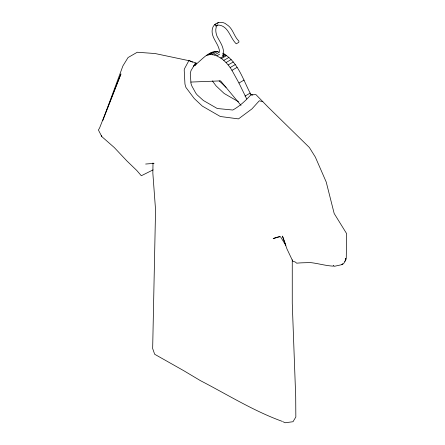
<?xml version="1.0" encoding="UTF-8"?>
<svg xmlns="http://www.w3.org/2000/svg" width="445" height="445" viewBox="0 0 445 445"><rect width="100%" height="100%" fill="white"/><g stroke="black" fill="none" stroke-linecap="round" stroke-linejoin="round"><path stroke-width="0.67" d="M153.002 162.965L152.858 173.289L155.555 209.868L152.663 348.546L154.671 354.264L183.774 370.702L200.417 380.642C227.523 394.637 253.572 411.019 282.38 421.421M346.243 259.235L346.605 233.603L334.184 213.511L326.213 182.005L315.316 157.024L309.358 147.49L267.985 106.984L255.953 94.629L250.924 94.824C245.523 100.748 239.855 106.082 232.802 110.026L217.249 108.508L203.354 100.481L197.096 94.813L195.778 93.139L191.856 86.007L190.994 83.582L190.288 73.264L191.022 70.588L194.743 64.419L195.861 62.995L196.746 63.268M262.85 101.71L259.29 100.787L251.92 108.919L238.492 118.893L220.314 116.495L202.336 106.116L194.243 98.529L185.91 87.415L184.959 84.138L184.202 69.971L184.508 68.702L188.914 60.559L195.861 62.995M216.993 25.51C214.991 28.73 215.764 32.808 216.993 36.167C220.392 42.87 224.986 48.155 223.151 56.482M345.804 259.975L345.365 258.411L345.531 260.425L343.59 263.679L341.86 264.653L334.401 266.294L333.405 265.459L333.411 266.138C325.556 265.793 318.025 263.351 310.176 262.567C305.62 262.767 301.098 262.7 296.676 263.19L295.391 262.077L292.76 261.165L286.914 248.822L282.464 236.084L285.862 245.401L280.422 236.618L273.174 238.531L279.51 236.49M341.86 264.653L342.678 263.713M344.719 261.365L345.531 260.425M217.744 25.026C228.513 25.276 229.809 37.775 236.262 43.821L238.826 42.342L238.909 41.079C233.77 36.351 233.063 28.302 226.683 24.57C222.083 20.175 213.322 22.645 212.326 29.053C210.619 37.547 218.807 43.527 219.507 51.342M206.308 55.536L210.096 54.507L214.462 55.008L219.591 52.048C208.711 49.189 201.185 61.293 193.269 66.299L195.55 64.981M210.39 53.433L211.436 52.577M216.887 25.115L215.352 26.005L217.878 25.031M208.11 54.83L213.238 51.87M210.096 54.507L215.224 51.542M212.226 54.563L217.349 51.603M214.462 55.008L216.776 55.831L219.624 54.184M222.544 55.041L224.258 54.056C238.058 62.645 243.07 79.46 250.157 93.122L251.158 94.829M222.583 55.486L224.63 54.301M220.587 57.961L225.715 55.002M216.776 55.831L221.477 58.545L226.605 55.586M221.477 58.545L223.791 60.398L228.919 57.433M223.791 60.398L226.032 62.539L231.161 59.574M226.032 62.539L228.157 64.937L233.286 61.972M228.157 64.937L230.143 67.551L235.272 64.586M230.143 67.551L231.951 70.338L237.079 67.379M246.697 98.929L238.948 83.037L244.077 80.078M245.028 96.087L250.157 93.122M214.568 24.792L215.831 24.069M217.132 23.312L218.395 22.584M153.058 169.884L141.31 175.747L136.776 170.468L126.986 161.034L114.293 147.545L101.799 136.593L98.395 129.979L99.535 128.11L120.951 73.915L102.728 120.712L122.892 65.943L128.065 57.538L137.271 52.243L155.105 53.539L188.413 60.57M194.938 65.07L196.095 64.492M145.648 164.038L154.065 163.359M190.844 82.069L220.587 80.879L241.018 105.426M250.924 94.824L252.805 95.03M283.103 421.821L285.256 422.75L293.005 421.721L295.842 416.987L295.703 396.773L292.259 303.279L292.259 259.847M188.914 60.559L192.568 62.183M222.494 53.166L224.258 54.056M238.576 101.805L224.185 93.495L216.098 85.907L212.343 80.907M226.082 87.359L219.168 80.851M194.904 63.791L195.205 64.074M231.951 70.338L238.948 83.037M101.399 135.441L101.799 136.593"/></g></svg>
